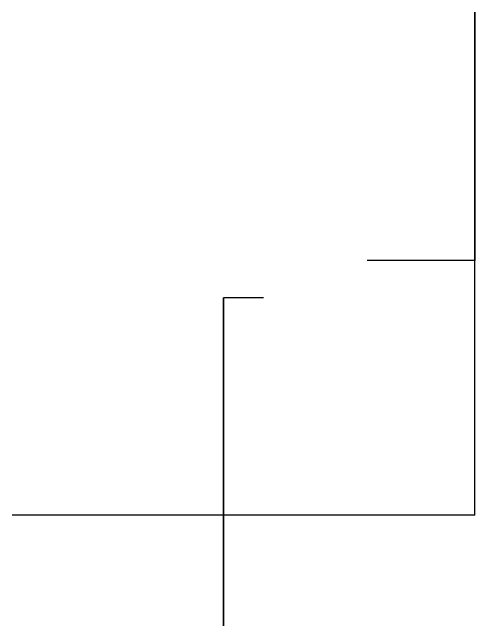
# Model space of a CAD drawing. Header units: millimetres. Extents: x -238 to 92, y -32 to 571.
# Drawn here: x -23 to 0, y -30.5 to 0 of the extents above; entities that cross this region are included whole.
import ezdxf

# ---------------------------------------------------------------- set-up
doc = ezdxf.new("R2010")
doc.units = ezdxf.units.MM

msp = doc.modelspace()

# ---------------------------------------------------------------- linework, layer by layer
for p, q in [((0, -25), (0, 0)), ((0, 0), (0, -12.35)), ((0, -12.35), (-5.357, -12.35)), ((-10.5, -14.193), (-12.5, -14.193)), ((-10.5, -14.193, 7.8), (-12.5, -14.193, 7.8)), ((0, -25), (-23, -25)), ((-10.5, -25), (-12.5, -25)), ((0, -25), (-10.5, -25))]:
    msp.add_line(p, q)
at = {"extrusion": (1, 0, -2.22045e-16)}
msp.add_line((-10.5, -25), (-10.5, -25, 5.5), dxfattribs=at)
for points in [[(-12.5, -14.193), (-12.5, -17.795), (-12.5, -21.398), (-12.5, -25)], [(-12.5, -14.193, 7.8), (-12.5, -14.193, 5.2), (-12.5, -14.193, 2.6), (-12.5, -14.193)]]:
    msp.add_open_spline(points, degree=3)
msp.add_rational_spline([(-12.5, -25), (-12.5, -28.222), (-12.5, -30.5, 2.278), (-12.5, -30.5, 5.5), (-12.5, -30.5, 8.722), (-12.5, -28.222, 11), (-12.5, -25, 11), (-12.5, -20, 11), (-12.5, -19.193, 7.8), (-12.5, -14.193, 7.8)], [1, 0.804737854124, 0.804737854124, 1, 0.804737854124, 0.804737854124, 1, 1, 1, 1], degree=3, knots=[0, 0, 0, 0, 1.570796, 1.570796, 1.570796, 3.141593, 3.141593, 3.141593, 4.141593, 4.141593, 4.141593, 4.141593])

doc.saveas('drawing.dxf')
